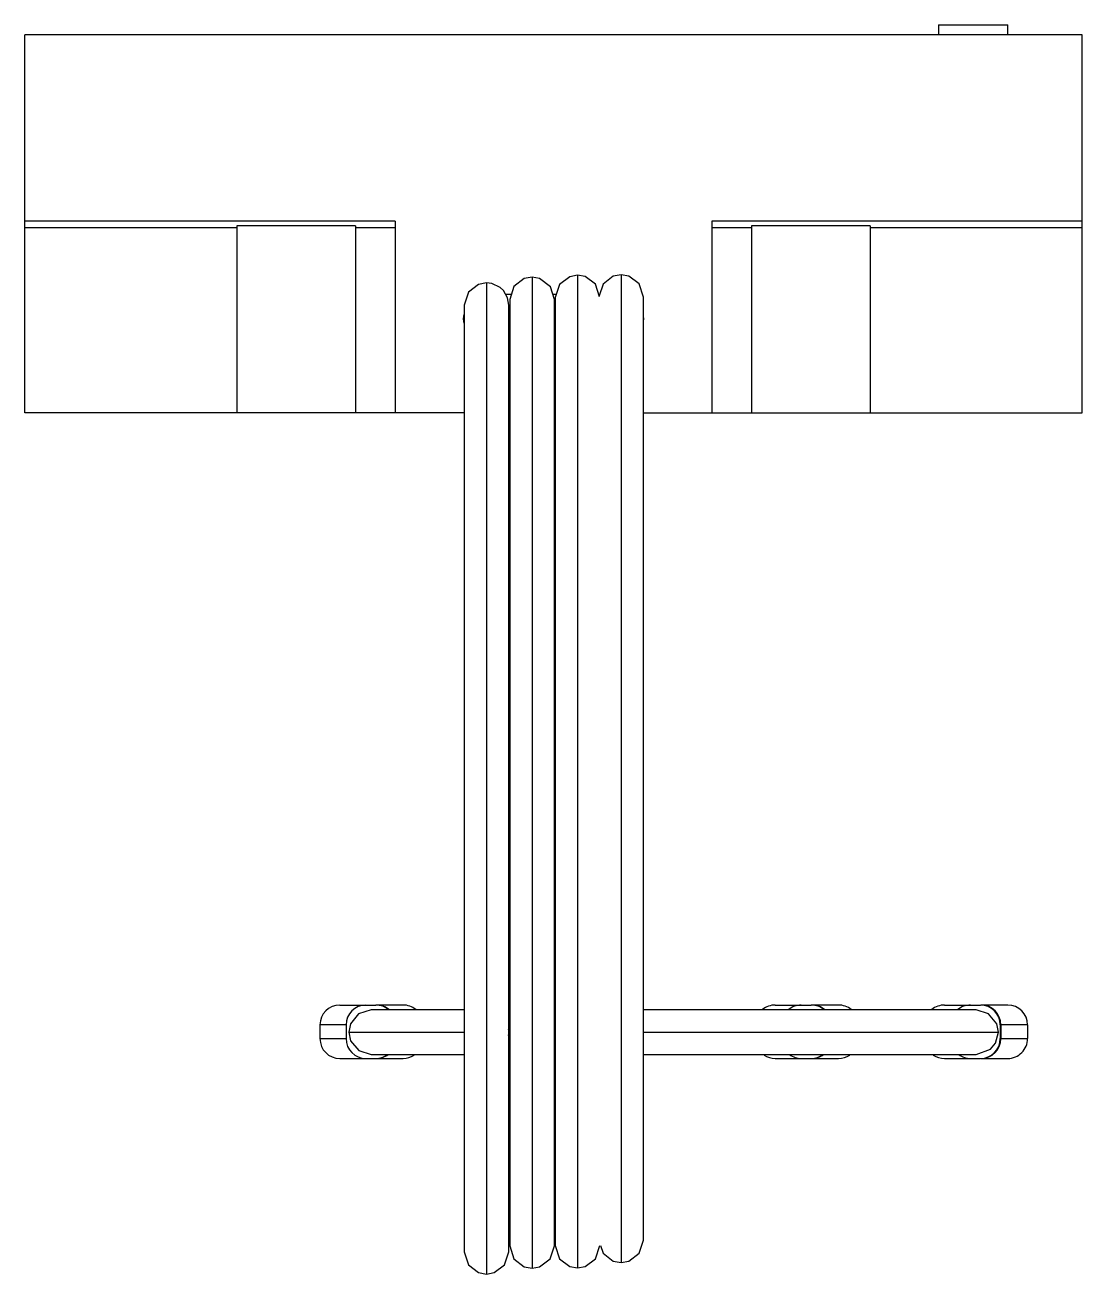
# Model space of a CAD drawing. Header units: millimetres. Extents: x 7.4 to 60.8, y 15.8 to 78.9.
import ezdxf

# ---------------------------------------------------------------- set-up
doc = ezdxf.new("R2010")
doc.units = ezdxf.units.MM
doc.header["$LTSCALE"] = 6.195831
doc.layers.get('0').update_dxf_attribs({"linetype": 'CONTINUOUS'})

msp = doc.modelspace()

# ---------------------------------------------------------------- linework, layer by layer
at = {"color": 7}
for p, q in [((53.519, 78.91), (53.519, 78.41)), ((53.519, 78.91), (57.019, 78.91)), ((57.019, 78.41), (57.019, 78.91)), ((7.369, 59.31), (7.369, 78.41)), ((60.769, 78.41), (7.369, 78.41)), ((60.769, 59.31), (60.769, 78.41)), ((26.069, 69.002), (7.369, 69.002)), ((26.069, 69.002), (26.069, 59.31)), ((42.069, 69.002), (42.069, 59.31)), ((60.769, 69.002), (42.069, 69.002)), ((18.069, 68.65), (7.369, 68.65)), ((18.069, 68.763), (18.069, 59.31)), ((24.069, 68.763), (18.069, 68.763)), ((24.069, 68.763), (24.069, 59.31)), ((26.069, 68.65), (24.069, 68.65)), ((44.069, 68.65), (42.069, 68.65)), ((44.069, 68.763), (44.069, 59.31)), ((50.069, 68.763), (44.069, 68.763)), ((50.069, 68.763), (50.069, 59.31)), ((60.769, 68.65), (50.069, 68.65)), ((30.686, 65.875), (30.686, 15.782)), ((32.986, 66.164), (32.986, 16.075)), ((35.286, 66.261), (35.286, 16.09)), ((37.486, 66.284), (37.486, 16.362)), ((31.639, 65.31), (31.948, 65.31)), ((31.811, 64.75), (31.748, 65.122)), ((31.861, 65.039), (31.861, 17.2)), ((34.027, 65.31), (34.217, 65.31)), ((34.111, 17.2), (34.111, 65.039)), ((34.161, 65.136), (34.161, 17.215)), ((38.611, 17.488), (38.611, 65.159)), ((29.561, 64.75), (29.561, 16.907)), ((31.811, 16.907), (31.811, 64.75)), ((29.519, 64.01), (29.519, 64.11)), ((38.619, 64.11), (38.619, 64.01)), ((31.861, 62.81), (31.811, 62.81)), ((34.161, 62.81), (34.111, 62.81)), ((29.561, 59.31), (7.369, 59.31)), ((31.861, 59.31), (31.811, 59.31)), ((34.161, 59.31), (34.111, 59.31)), ((38.611, 59.31), (60.769, 59.31)), ((23.269, 29.377), (25.088, 29.377)), ((29.561, 29.127), (24.858, 29.127)), ((26.469, 29.377), (25.12, 29.377)), ((34.161, 29.377), (34.111, 29.377)), ((34.161, 29.127), (34.111, 29.127)), ((55.422, 29.127), (38.611, 29.127)), ((45.269, 29.377), (47.089, 29.377)), ((48.469, 29.377), (47.12, 29.377)), ((53.819, 29.377), (55.639, 29.377)), ((57.019, 29.377), (55.67, 29.377)), ((23.589, 28.377), (22.269, 28.377)), ((22.269, 28.377), (22.269, 27.677)), ((23.589, 28.377), (23.589, 27.677)), ((23.733, 28.002), (29.479, 28.002)), ((29.479, 28.002), (29.561, 28.003)), ((29.561, 28.018), (29.561, 28.016)), ((31.793, 27.842), (31.824, 28.003)), ((31.824, 28.004), (31.796, 28.145)), ((31.811, 28.008), (31.811, 28.018)), ((31.824, 28.004), (31.811, 28.006)), ((31.861, 27.98), (31.861, 27.968)), ((31.861, 27.968), (31.861, 27.967)), ((34.161, 28.002), (34.109, 28.002)), ((34.111, 27.967), (34.111, 27.974)), ((34.112, 27.925), (34.129, 27.791)), ((34.161, 28.199), (34.116, 28.026)), ((38.6, 28.002), (56.547, 28.002)), ((38.611, 27.984), (38.611, 27.985)), ((58.019, 28.377), (56.639, 28.377)), ((56.639, 28.377), (56.639, 27.677)), ((56.669, 28.377), (56.669, 27.677)), ((58.019, 28.377), (58.019, 27.677)), ((22.269, 27.677), (23.589, 27.677)), ((56.639, 27.677), (58.019, 27.677)), ((23.269, 26.677), (25.088, 26.677)), ((24.858, 26.877), (29.561, 26.877)), ((25.12, 26.677), (26.469, 26.677)), ((34.111, 26.877), (34.161, 26.877)), ((34.111, 26.677), (34.161, 26.677)), ((38.611, 26.877), (55.422, 26.877)), ((45.269, 26.677), (47.089, 26.677)), ((47.12, 26.677), (48.469, 26.677)), ((53.819, 26.677), (55.639, 26.677)), ((55.67, 26.677), (57.019, 26.677))]:
    msp.add_line(p, q, dxfattribs=at)
for points in [[(30.686, 65.875), (30.282, 65.8), (29.772, 65.406), (29.561, 64.75)], [(31.748, 65.122), (31.537, 65.485), (31.375, 65.639), (30.959, 65.841), (30.686, 65.875)], [(32.986, 66.164), (32.584, 66.089), (32.073, 65.695), (31.861, 65.039)], [(34.111, 65.039), (33.913, 65.676), (33.361, 66.099), (32.986, 66.164)], [(35.286, 66.261), (34.889, 66.189), (34.375, 65.796), (34.161, 65.136)], [(36.399, 65.172), (36.19, 65.805), (35.667, 66.195), (35.286, 66.261)], [(37.486, 66.284), (37.083, 66.209), (36.572, 65.815), (36.382, 65.224)], [(38.611, 65.159), (38.393, 65.824), (37.873, 66.215), (37.486, 66.284)], [(24.858, 29.127), (24.221, 28.929), (23.813, 28.419), (23.733, 28.002)], [(56.547, 28.002), (56.463, 28.428), (56.049, 28.936), (55.422, 29.127)], [(23.733, 28.002), (23.818, 27.574), (24.227, 27.071), (24.858, 26.877)], [(34.129, 27.791), (34.16, 27.668), (34.161, 27.665)], [(55.422, 26.877), (56.149, 27.143), (56.401, 27.447), (56.547, 28.002)], [(31.861, 17.2), (32.072, 16.543), (32.584, 16.149), (32.986, 16.075)], [(32.986, 16.075), (33.368, 16.141), (33.9, 16.545), (34.111, 17.2)], [(34.161, 17.215), (34.375, 16.555), (34.889, 16.162), (35.286, 16.09)], [(35.286, 16.09), (35.667, 16.157), (36.19, 16.546), (36.411, 17.215)], [(36.445, 17.226), (36.572, 16.832), (37.083, 16.437), (37.486, 16.362)], [(37.486, 16.362), (37.869, 16.43), (38.401, 16.833), (38.611, 17.488)], [(29.561, 16.907), (29.772, 16.251), (30.282, 15.857), (30.686, 15.782)], [(30.686, 15.782), (31.074, 15.851), (31.593, 16.242), (31.811, 16.907)]]:
    msp.add_lwpolyline(points, dxfattribs=at)
for centre, radius, start, end in [((30.719, 64.11), 1.2, 172.08, 179.99985), ((30.719, 64.01), 1.2, 180, 187.92007), ((37.419, 64.11), 1.2, 0, 1.51447), ((37.419, 64.01), 1.2, 358.53045, 360), ((23.269, 28.377), 1, 90, 180), ((24.589, 28.377), 1, 90.00156, 179.99953), ((25.088, 28.377), 1, 48.85006, 89.99972), ((25.12, 28.379), 0.998, 48.80296, 89.99558), ((26.469, 28.377), 1, 50.41715, 90.00001), ((45.269, 28.377), 1, 90, 129.5812), ((46.589, 28.377), 1, 90.00028, 131.14895), ((47.089, 28.377), 1, 48.85028, 89.99972), ((47.12, 28.379), 0.998, 48.80316, 89.99558), ((48.469, 28.377), 1, 50.41711, 90.00001), ((53.819, 28.377), 1, 90, 129.58216), ((55.139, 28.377), 1, 90.00028, 131.14979), ((55.639, 28.377), 1, 0.00047, 89.99844), ((55.67, 28.378), 0.999, 359.96359, 89.96252), ((57.019, 28.377), 1, 0, 89.99999), ((23.269, 27.677), 1, 180, 270), ((24.589, 27.677), 1, 180.00047, 269.99844), ((55.639, 27.677), 1, 270.00156, 359.99953), ((55.67, 27.676), 0.999, 270.03751, 0.03638), ((57.019, 27.677), 1, 269.99999, 360), ((25.088, 27.677), 1, 269.99932, 306.20557), ((25.12, 27.675), 0.998, 270.00208, 306.19875), ((26.469, 27.677), 1, 269.99999, 304.28083), ((45.269, 27.677), 1, 235.72061, 270), ((46.589, 27.677), 1, 233.79529, 270.00068), ((47.089, 27.677), 1, 269.99932, 306.20608), ((47.12, 27.675), 0.998, 270.00209, 306.19924), ((48.469, 27.677), 1, 269.99999, 304.28082), ((53.819, 27.677), 1, 235.7194, 270), ((55.139, 27.677), 1, 233.79457, 270.00068)]:
    msp.add_arc(centre, radius, start, end, dxfattribs=at)

doc.saveas('drawing.dxf')
